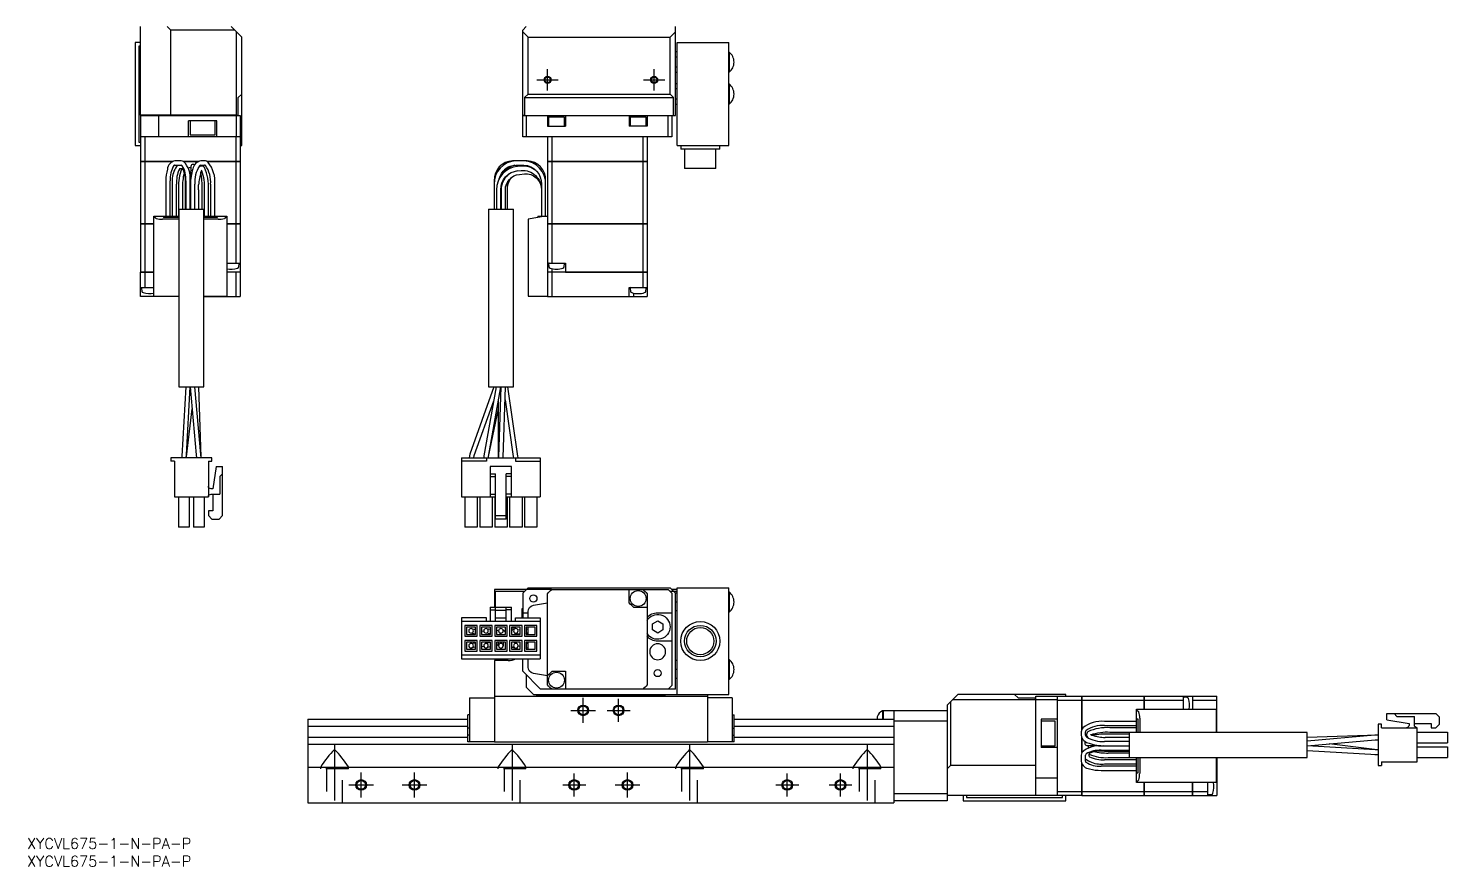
# Model space of a CAD drawing. Extents: x -2 to 818, y -8 to 481.
# Drawn here: x 0.4 to 400.1, y -8 to 228 of the extents above; entities that cross this region are included whole.
import ezdxf

# ---------------------------------------------------------------- set-up
doc = ezdxf.new("R2010")
doc.units = 0
doc.header["$LTSCALE"] = 0.5
doc.linetypes.add('CENTER', pattern=[50.8, 31.75, -6.35, 6.35, -6.35])
doc.linetypes.add('DASHED', pattern=[19.05, 12.7, -6.35])
for name, color, linetype in [('MSM_CENTER', 1, 'CENTER'), ('MSM_CONTINUOUS', 7, 'CONTINUOUS'), ('MSM_DASHED', 4, 'DASHED'), ('MSM_NARROW', 5, 'CONTINUOUS'), ('MSM_PART_NUMBER', 7, 'CONTINUOUS')]:
    doc.layers.add(name, color=color, linetype=linetype)
doc.styles.get("Standard").update_dxf_attribs({"font": 'txt.shx', "height": 3, "bigfont": 'bigfont.shx'})

msp = doc.modelspace()

# ---------------------------------------------------------------- linework, layer by layer
at = {"layer": 'MSM_CENTER'}
for p, q in [((146.63, 210.54), (146.63, 216.54)), ((176.63, 210.54), (176.63, 216.54)), ((143.63, 213.54), (149.63, 213.54)), ((173.63, 213.54), (179.63, 213.54)), ((153.13, 36), (160.13, 36)), ((156.63, 32.5), (156.63, 39.5)), ((163.4, 36), (169.85, 36)), ((166.63, 32.77), (166.63, 39.23)), ((86.63, 26.5), (86.63, 8)), ((136.63, 26.5), (136.63, 8)), ((186.63, 26.5), (186.63, 8)), ((236.63, 26.5), (236.63, 8)), ((94.13, 11.5), (94.13, 18.5)), ((109.13, 11.5), (109.13, 18.5)), ((154.13, 11.77), (154.13, 18.23)), ((169.13, 11.5), (169.13, 18.5)), ((214.13, 11.77), (214.13, 18.23)), ((229.13, 11.77), (229.13, 18.23)), ((90.63, 15), (97.63, 15)), ((105.63, 15), (112.63, 15)), ((150.9, 15), (157.35, 15)), ((165.63, 15), (172.63, 15)), ((210.9, 15), (217.35, 15)), ((225.9, 15), (232.35, 15))]:
    msp.add_line(p, q, dxfattribs=at)
at = {"layer": 'MSM_CONTINUOUS'}
for p, q in [((32, 203.64), (32, 228.54)), ((39.5, 228.54), (40.5, 227.54)), ((57.5, 228.54), (60.5, 225.54)), ((140.63, 228.54), (139.63, 227.54)), ((182.63, 203.54), (182.63, 228.54)), ((32, 224.04), (30.5, 224.04)), ((30.5, 224.04), (30.5, 195.04)), ((40.5, 203.64), (40.5, 227.54)), ((58.5, 227.54), (40.5, 227.54)), ((59, 203.64), (59, 227.04)), ((60.5, 195.04), (60.5, 225.54)), ((139.63, 203.64), (139.63, 227.54)), ((139.63, 227.04), (141.13, 225.54)), ((141.13, 209.54), (141.13, 225.54)), ((141.13, 225.54), (181.13, 225.54)), ((181.13, 225.54), (182.63, 227.04)), ((181.13, 209.54), (181.13, 225.54)), ((183.13, 195.04), (183.13, 224.04)), ((183.13, 224.04), (197.63, 224.04)), ((197.63, 195.04), (197.63, 224.04)), ((31.5, 223.04), (31.5, 196.04)), ((32, 223.04), (31.5, 223.04)), ((183.13, 221.43), (182.63, 221.43)), ((183.13, 219.98), (182.63, 219.98)), ((197.79, 221.39), (197.63, 221.39)), ((197.79, 221.39), (197.79, 215.69)), ((183.13, 217.1), (182.63, 217.1)), ((183.13, 215.65), (182.63, 215.65)), ((183.13, 212.43), (182.63, 212.43)), ((197.63, 215.69), (197.79, 215.69)), ((197.79, 212.39), (197.63, 212.39)), ((197.79, 212.39), (197.79, 206.69)), ((60.5, 209.54), (59.5, 208.54)), ((59.5, 203.54), (59.5, 208.54)), ((141.13, 209.54), (140.13, 208.54)), ((140.13, 208.54), (140.13, 203.63)), ((140.13, 208.54), (182.13, 208.54)), ((141.13, 209.54), (181.13, 209.54)), ((182.13, 208.54), (181.13, 209.54)), ((182.13, 203.54), (182.13, 208.54)), ((183.13, 210.98), (182.63, 210.98)), ((183.13, 208.1), (182.63, 208.1)), ((183.13, 206.65), (182.63, 206.65)), ((197.63, 206.69), (197.79, 206.69)), ((32.01, 203.63), (32, 203.64)), ((32, 203.54), (32, 190.55)), ((32, 203.54), (60, 203.54)), ((40.49, 203.63), (32.01, 203.63)), ((32.1, 203.54), (32.01, 203.63)), ((37, 203.54), (37, 197.54)), ((40.5, 203.64), (40.49, 203.63)), ((40.49, 203.63), (40.53, 203.54)), ((59, 203.64), (40.5, 203.64)), ((53.5, 202.04), (45.5, 202.04)), ((45.5, 197.54), (45.5, 202.04)), ((46, 202.04), (46, 198.04)), ((53, 198.04), (53, 202.04)), ((53.5, 197.54), (53.5, 202.04)), ((59.01, 203.63), (58.97, 203.54)), ((59.01, 203.63), (59, 203.64)), ((59, 197.54), (59, 203.54)), ((59.01, 203.63), (59.5, 203.63)), ((60, 203.54), (60, 190.55)), ((139.64, 203.63), (139.63, 203.64)), ((139.63, 197.54), (139.63, 203.54)), ((139.63, 203.54), (182.63, 203.54)), ((139.64, 203.63), (140.13, 203.63)), ((139.64, 203.63), (139.73, 203.54)), ((140.25, 203.54), (140.13, 203.63)), ((140.63, 203.54), (140.63, 197.54)), ((146.63, 203.54), (146.63, 200.54)), ((146.63, 200.54), (151.63, 200.54)), ((151.38, 203.04), (146.88, 203.04)), ((146.88, 203.04), (146.88, 200.54)), ((151.38, 200.54), (151.38, 203.04)), ((151.63, 203.54), (151.63, 200.54)), ((169.63, 203.54), (169.63, 200.54)), ((174.63, 200.54), (169.63, 200.54)), ((174.38, 203.04), (169.88, 203.04)), ((169.88, 203.04), (169.88, 200.54)), ((174.38, 200.54), (174.38, 203.04)), ((174.63, 203.54), (174.63, 200.54)), ((180.63, 197.54), (180.63, 203.54)), ((181.63, 203.54), (181.63, 197.54)), ((31.5, 196.04), (32, 196.04)), ((60, 197.54), (32, 197.54)), ((33.15, 197.54), (33.15, 190.55)), ((46, 198.04), (53, 198.04)), ((58.85, 197.54), (58.85, 190.55)), ((181.63, 197.54), (139.63, 197.54)), ((146.63, 197.54), (146.63, 190.55)), ((147.78, 197.54), (147.78, 190.55)), ((173.47, 197.54), (173.47, 190.55)), ((174.63, 197.54), (174.63, 190.55)), ((30.5, 195.04), (32, 195.04)), ((60, 195.04), (60.5, 195.04)), ((183.13, 195.04), (197.63, 195.04)), ((184.13, 195.04), (184.13, 194.04)), ((195.13, 194.04), (184.13, 194.04)), ((185.2, 194.04), (185.2, 188.54)), ((194.05, 188.54), (194.05, 194.04)), ((195.13, 194.04), (195.13, 195.04)), ((32, 190.55), (41.05, 190.55)), ((32, 190.54), (32, 173.05)), ((41.03, 190.54), (32, 190.54)), ((33.15, 190.54), (33.15, 173.05)), ((43.4, 190.74), (41.65, 190.74)), ((41.65, 189.54), (43.4, 189.54)), ((43.06, 188.54), (43.79, 188.54)), ((44.1, 190.55), (48.35, 190.55)), ((48.32, 190.54), (44.12, 190.54)), ((45.64, 188.74), (45.41, 188.69)), ((45.67, 188.74), (45.64, 188.74)), ((46.08, 188.74), (45.67, 188.74)), ((46.13, 188.74), (46.08, 188.74)), ((46.99, 189.7), (46.79, 189.74)), ((47.17, 189.58), (46.99, 189.7)), ((48.92, 189.21), (48.72, 189.13)), ((48.96, 189.22), (48.92, 189.21)), ((48.98, 189.54), (49.95, 189.54)), ((49.95, 190.74), (49, 190.74)), ((49.17, 188.02), (49.33, 188.08)), ((50.71, 190.55), (60, 190.55)), ((60, 190.54), (50.73, 190.54)), ((58.85, 190.54), (58.85, 173.05)), ((60, 190.54), (60, 173.05)), ((140.87, 190.74), (136.78, 190.74)), ((137.7, 189.54), (139.95, 189.54)), ((139.11, 189.24), (138.19, 189.17)), ((138.28, 187.97), (139.21, 188.04)), ((146.63, 190.55), (174.63, 190.55)), ((174.63, 190.54), (146.63, 190.54)), ((146.63, 190.54), (146.63, 152.54)), ((147.78, 190.54), (147.78, 173.05)), ((173.47, 190.54), (173.47, 173.05)), ((174.63, 190.54), (174.63, 173.05)), ((194.05, 188.54), (185.2, 188.54)), ((39.1, 185.14), (39.1, 175.14)), ((40.3, 175.14), (40.3, 185.14)), ((40.9, 184.14), (40.9, 175.14)), ((42.1, 175.14), (42.1, 184.14)), ((44.57, 186.2), (44.5, 184.14)), ((44.5, 184.14), (44.5, 177.14)), ((44.75, 185.14), (44.75, 177.14)), ((45.95, 177.14), (45.95, 185.14)), ((46.05, 184.14), (46.05, 177.14)), ((47.25, 177.14), (47.25, 184.14)), ((51.7, 184.14), (51.7, 175.14)), ((52.9, 175.14), (52.9, 184.14)), ((131.58, 185.14), (131.58, 177.14)), ((135.38, 184.14), (135.5, 185.06)), ((135.38, 177.14), (135.38, 184.14)), ((138.72, 186.94), (140.11, 187.07)), ((144.88, 184.14), (144.88, 175.14)), ((146.08, 175.14), (146.08, 185.14)), ((42.7, 183.14), (42.7, 175.14)), ((43.9, 177.14), (43.9, 183.14)), ((48.35, 182.56), (48.35, 182.6)), ((48.35, 177.14), (48.35, 182.59)), ((49.3, 177.14), (49.3, 182.68)), ((49.9, 182.66), (49.9, 175.14)), ((51.1, 175.14), (51.1, 182.66)), ((132.23, 182.59), (132.23, 177.14)), ((133.43, 177.14), (133.43, 182.59)), ((133.53, 182.56), (133.53, 177.14)), ((134.73, 177.14), (134.73, 182.56)), ((42.77, 177.14), (49.77, 177.14)), ((42.77, 177.14), (42.77, 127.14)), ((49.77, 127.14), (49.77, 177.14)), ((129.98, 177.14), (136.98, 177.14)), ((129.98, 177.14), (129.98, 127.14)), ((136.98, 127.14), (136.98, 177.14)), ((32, 173.05), (35.7, 173.05)), ((32, 173.04), (32, 159.44)), ((35.7, 173.04), (32, 173.04)), ((32.01, 173.04), (32.01, 173.05)), ((33.15, 173.04), (33.15, 159.44)), ((33.16, 173.04), (33.16, 173.05)), ((35.7, 152.64), (35.7, 175.14)), ((35.7, 175.14), (42.77, 175.14)), ((36.41, 174.54), (35.81, 175.14)), ((42.77, 174.28), (38.18, 174.28)), ((38.4, 175.14), (38.4, 174.75)), ((42.77, 174.75), (38.4, 174.75)), ((49.77, 175.14), (56.3, 175.14)), ((53.6, 174.75), (49.77, 174.75)), ((53.82, 174.28), (49.77, 174.28)), ((53.6, 175.14), (53.6, 174.75)), ((56.19, 175.14), (55.59, 174.54)), ((56.3, 175.14), (56.3, 152.64)), ((56.3, 173.05), (60, 173.05)), ((60, 173.04), (56.3, 173.04)), ((58.85, 173.04), (58.85, 173.05)), ((58.85, 173.04), (58.85, 161.94)), ((59.99, 173.04), (59.99, 173.05)), ((60, 173.04), (60, 159.44)), ((146.03, 175.14), (141.13, 174.28)), ((141.13, 174.28), (141.13, 152.64)), ((143.83, 175.14), (143.83, 174.75)), ((143.83, 175.14), (146.63, 175.14)), ((146.63, 173.05), (174.63, 173.05)), ((174.63, 173.04), (146.63, 173.04)), ((146.64, 173.04), (146.64, 173.05)), ((147.78, 173.04), (147.78, 173.05)), ((147.78, 173.04), (147.78, 161.94)), ((173.47, 173.04), (173.47, 173.05)), ((173.47, 173.04), (173.47, 159.44)), ((174.62, 173.04), (174.62, 173.05)), ((174.63, 173.04), (174.63, 159.44)), ((56.3, 161.94), (60, 161.94)), ((59.66, 160.96), (59.73, 161.72)), ((146.63, 161.94), (151.63, 161.94)), ((146.89, 161.72), (146.96, 160.96)), ((147.88, 159.44), (147.88, 160.37)), ((151.29, 160.96), (151.36, 161.72)), ((151.63, 161.94), (151.63, 159.44)), ((32, 159.44), (35.7, 159.44)), ((35.7, 159.43), (32, 159.43)), ((32, 152.54), (32, 159.43)), ((33.15, 159.43), (33.15, 155.04)), ((59.99, 159.44), (56.3, 159.44)), ((60, 159.43), (56.3, 159.43)), ((58.85, 159.43), (58.85, 152.54)), ((60, 159.43), (60, 152.54)), ((146.63, 159.44), (146.64, 159.44)), ((174.63, 159.43), (146.63, 159.43)), ((147.78, 159.43), (147.78, 152.54)), ((151.63, 159.44), (174.63, 159.44)), ((173.47, 159.43), (173.47, 155.04)), ((174.63, 159.43), (174.63, 152.54)), ((32, 155.04), (35.7, 155.04)), ((42.77, 152.54), (32, 152.54)), ((32.27, 154.83), (32.34, 154.07)), ((35.7, 152.64), (42.77, 152.64)), ((35.75, 152.64), (35.75, 152.54)), ((49.77, 152.64), (56.3, 152.64)), ((49.77, 152.54), (60, 152.54)), ((141.13, 152.64), (146.63, 152.64)), ((146.63, 152.54), (174.63, 152.54)), ((169.63, 152.54), (169.63, 155.04)), ((169.63, 155.04), (174.63, 155.04)), ((169.89, 154.83), (169.96, 154.07)), ((170.88, 152.54), (170.88, 153.48)), ((174.29, 154.07), (174.36, 154.83)), ((42.77, 127.14), (49.77, 127.14)), ((44.7, 127.14), (43.57, 107.56)), ((44.9, 107.92), (46, 127.14)), ((46, 127.12), (47.68, 107.92)), ((48.98, 108.03), (47.3, 127.14)), ((49.05, 107.28), (48.4, 127.14)), ((131.49, 127.14), (124.75, 108.18)), ((132.17, 127.14), (128.71, 107.69)), ((129.98, 127.14), (136.98, 127.14)), ((129.99, 107.47), (133.47, 127.07)), ((133.48, 127.14), (132.83, 107.28)), ((134.13, 107.23), (134.78, 127.14)), ((138.26, 107.62), (135.43, 127.14)), ((44.88, 107.36), (46.54, 120.92)), ((125.98, 107.74), (131.47, 123.2)), ((130.02, 107.53), (132.83, 120.88)), ((132.83, 107.14), (132.83, 123.42)), ((134.66, 123.44), (136.97, 107.46)), ((43.6, 108), (43.56, 107.14)), ((49.03, 107.14), (48.98, 108.03)), ((124.76, 108.19), (124.49, 107.14)), ((124.75, 108.18), (124.49, 107.14)), ((40.5, 107.14), (40.5, 106.14)), ((52.1, 107.14), (40.5, 107.14)), ((41.5, 106.14), (40.5, 106.14)), ((41.5, 106.14), (41.5, 96.14)), ((43.58, 107.7), (43.56, 107.14)), ((43.57, 107.56), (43.56, 107.14)), ((44.86, 107.14), (44.9, 107.92)), ((47.68, 107.92), (47.73, 107.14)), ((49.05, 107.14), (49.04, 107.6)), ((49.05, 107.14), (49.05, 107.28)), ((51.1, 106.14), (51.1, 96.14)), ((51.1, 106.14), (52.1, 106.14)), ((52.1, 106.14), (52.1, 107.14)), ((53.3, 104.64), (52.3, 98.39)), ((53.3, 104.64), (55.1, 104.64)), ((55.1, 90.84), (55.1, 104.64)), ((122.38, 107.14), (144.58, 107.14)), ((122.38, 107.14), (122.38, 96.14)), ((129.38, 106.14), (122.38, 106.14)), ((125.81, 107.14), (125.98, 107.75)), ((128.71, 107.69), (128.64, 107.14)), ((129.38, 107.14), (129.38, 106.14)), ((129.95, 107.14), (129.99, 107.47)), ((129.96, 107.14), (130.02, 107.53)), ((136.48, 104.64), (130.48, 104.64)), ((130.48, 104.64), (130.48, 96.14)), ((132.83, 107.28), (132.83, 107.14)), ((134.13, 107.14), (134.13, 107.23)), ((136.48, 96.14), (136.48, 104.64)), ((136.97, 107.46), (137.01, 107.14)), ((137.58, 107.14), (137.58, 106.14)), ((137.58, 106.14), (144.58, 106.14)), ((138.31, 107.14), (138.26, 107.65)), ((144.58, 107.14), (144.58, 96.14)), ((55.1, 102.64), (54.3, 101.84)), ((54.3, 101.84), (54.3, 96.89)), ((130.48, 102.64), (131.98, 102.64)), ((130.48, 101.84), (131.98, 101.84)), ((131.98, 89.84), (131.98, 102.64)), ((134.98, 89.84), (134.98, 102.64)), ((136.48, 102.64), (134.98, 102.64)), ((136.48, 101.84), (134.98, 101.84)), ((41.5, 96.14), (51.1, 96.14)), ((42.7, 96.14), (42.7, 87.54)), ((45.7, 96.14), (45.7, 87.54)), ((46.9, 96.14), (46.9, 87.54)), ((49.9, 96.14), (49.9, 87.54)), ((52.3, 98.39), (51.85, 98.39)), ((51.85, 96.89), (54.3, 96.89)), ((52.3, 96.89), (52.3, 92.14)), ((122.38, 96.14), (131.98, 96.14)), ((123.33, 96.14), (123.33, 87.54)), ((126.83, 96.14), (126.83, 87.54)), ((127.53, 96.14), (127.53, 87.54)), ((130.48, 96.89), (131.98, 96.89)), ((131.03, 96.14), (131.03, 87.54)), ((131.73, 96.14), (131.73, 87.54)), ((136.48, 96.89), (134.98, 96.89)), ((134.98, 96.14), (144.58, 96.14)), ((135.23, 96.14), (135.23, 87.54)), ((135.93, 96.14), (135.93, 87.54)), ((139.43, 96.14), (139.43, 87.54)), ((140.13, 96.14), (140.13, 87.54)), ((143.63, 96.14), (143.63, 87.54)), ((51.1, 92.14), (51.1, 90.84)), ((52.3, 92.14), (51.1, 92.14)), ((51.1, 90.84), (52.1, 89.84)), ((52.1, 89.84), (54.1, 89.84)), ((54.1, 89.84), (55.1, 90.84)), ((131.98, 90.84), (134.98, 90.84)), ((134.98, 89.84), (131.98, 89.84)), ((45.7, 87.54), (42.7, 87.54)), ((49.9, 87.54), (46.9, 87.54)), ((126.83, 87.54), (123.33, 87.54)), ((131.03, 87.54), (127.53, 87.54)), ((135.23, 87.54), (131.73, 87.54)), ((139.43, 87.54), (135.93, 87.54)), ((143.63, 87.54), (140.13, 87.54)), ((147.73, 70), (131.63, 70)), ((131.63, 70), (131.63, 65.1)), ((140.13, 69.5), (131.83, 69.5)), ((131.83, 69.5), (131.83, 65.1)), ((141.13, 70.5), (139.63, 69)), ((139.63, 69), (139.63, 62.1)), ((141.13, 70.5), (181.13, 70.5)), ((146.63, 43.15), (146.63, 68.85)), ((147.78, 70), (173.47, 70)), ((169.63, 66.25), (169.63, 70)), ((173.52, 70), (180.63, 70)), ((174.63, 68.85), (174.63, 43.15)), ((181.63, 69), (180.63, 70)), ((182.63, 69), (181.13, 70.5)), ((183.13, 69.5), (181.13, 69.5)), ((183.13, 70), (181.63, 70)), ((181.63, 69), (181.63, 43)), ((182.63, 42), (182.63, 69)), ((183.13, 69), (182.63, 69)), ((183.13, 70.5), (197.63, 70.5)), ((183.13, 40.5), (183.13, 70.5)), ((197.63, 40.5), (197.63, 70.5)), ((197.79, 69.35), (197.63, 69.35)), ((197.79, 69.35), (197.79, 63.65)), ((130.48, 65.1), (130.48, 61.1)), ((130.48, 65.1), (136.48, 65.1)), ((130.48, 64.3), (131.98, 64.3)), ((131.98, 61.1), (131.98, 65.1)), ((134.98, 64.1), (131.98, 64.1)), ((134.98, 61.1), (134.98, 65.1)), ((136.48, 64.3), (134.98, 64.3)), ((136.48, 61.1), (136.48, 65.1)), ((139.43, 62.1), (139.43, 64.7)), ((139.43, 64.7), (139.63, 64.7)), ((142.61, 65.59), (146.63, 66.3)), ((174.63, 65), (170.88, 65)), ((183.13, 66.5), (182.63, 66.5)), ((183.13, 64), (182.63, 64)), ((122.38, 62.1), (122.38, 50.5)), ((129.38, 62.1), (122.38, 62.1)), ((122.38, 61.1), (144.58, 61.1)), ((129.38, 61.1), (129.38, 62.1)), ((131.98, 62.1), (134.98, 62.1)), ((137.58, 62.1), (144.58, 62.1)), ((137.58, 61.1), (137.58, 62.1)), ((139.63, 63.5), (141.13, 63.5)), ((141.13, 62.1), (141.13, 63.82)), ((144.58, 62.1), (144.58, 50.5)), ((176.13, 60.37), (177.63, 61.23)), ((176.13, 58.63), (176.13, 60.37)), ((177.63, 63.5), (181.63, 63.5)), ((177.63, 61.23), (179.13, 60.37)), ((179.13, 60.37), (179.13, 58.63)), ((197.63, 63.65), (197.79, 63.65)), ((126.83, 59.9), (123.33, 59.9)), ((123.33, 59.9), (123.33, 56.9)), ((123.33, 56.9), (126.83, 56.9)), ((126.33, 59.4), (123.83, 59.4)), ((123.83, 59.4), (123.83, 57.4)), ((123.83, 57.4), (126.33, 57.4)), ((126.33, 57.42), (124.92, 57.77)), ((125.23, 59.03), (126.33, 58.76)), ((126.33, 57.4), (126.33, 59.4)), ((126.83, 56.9), (126.83, 59.9)), ((131.03, 59.9), (127.53, 59.9)), ((127.53, 59.9), (127.53, 56.9)), ((127.53, 56.9), (131.03, 56.9)), ((130.53, 59.4), (128.03, 59.4)), ((128.03, 59.4), (128.03, 57.4)), ((128.66, 58.19), (128.03, 58.34)), ((128.03, 57.4), (130.53, 57.4)), ((130.53, 57.51), (129.16, 57.76)), ((129.39, 59.04), (130.53, 58.83)), ((130.53, 57.4), (130.53, 59.4)), ((131.03, 56.9), (131.03, 59.9)), ((135.23, 59.9), (131.73, 59.9)), ((131.73, 59.9), (131.73, 56.9)), ((131.73, 56.9), (135.23, 56.9)), ((132.23, 59.4), (132.23, 57.4)), ((134.73, 59.4), (132.23, 59.4)), ((132.83, 58.41), (132.23, 58.52)), ((132.23, 57.4), (134.73, 57.4)), ((133.02, 57.94), (133.55, 57.4)), ((134.65, 58.14), (133.94, 58.86)), ((134.73, 57.4), (134.73, 59.4)), ((135.23, 56.9), (135.23, 59.9)), ((139.43, 59.9), (135.93, 59.9)), ((135.93, 59.9), (135.93, 56.9)), ((135.93, 56.9), (139.43, 56.9)), ((138.93, 59.4), (136.43, 59.4)), ((136.43, 59.4), (136.43, 57.4)), ((136.43, 59.14), (137.61, 59.4)), ((137.34, 58.96), (136.43, 58.41)), ((136.43, 58.54), (136.69, 58.56)), ((136.43, 57.4), (138.93, 57.4)), ((136.6, 59.18), (137.12, 59.4)), ((137.28, 57.4), (138.01, 57.85)), ((138.93, 57.55), (137.29, 57.41)), ((138.26, 58.7), (138.93, 58.75)), ((138.93, 57.4), (138.93, 59.4)), ((139.43, 56.9), (139.43, 59.9)), ((140.13, 59.9), (140.13, 56.9)), ((143.63, 59.9), (140.13, 59.9)), ((140.13, 56.9), (143.63, 56.9)), ((140.63, 59.4), (140.63, 57.4)), ((143.13, 59.4), (140.63, 59.4)), ((140.63, 58.89), (141.13, 58.94)), ((141.13, 57.73), (140.63, 57.69)), ((140.63, 57.4), (143.13, 57.4)), ((140.75, 57.4), (141.13, 57.41)), ((141.13, 57.4), (141.13, 59.4)), ((143.13, 57.4), (143.13, 59.4)), ((143.63, 56.9), (143.63, 59.9)), ((177.63, 57.77), (176.13, 58.63)), ((179.13, 58.63), (177.63, 57.77)), ((126.83, 55.7), (123.33, 55.7)), ((123.33, 55.7), (123.33, 52.7)), ((123.33, 52.7), (126.83, 52.7)), ((126.33, 55.2), (123.83, 55.2)), ((123.83, 55.2), (123.83, 53.2)), ((123.83, 53.2), (126.33, 53.2)), ((124.97, 54.84), (126.33, 55.06)), ((126.33, 53.75), (125.18, 53.56)), ((126.33, 53.2), (126.33, 55.2)), ((126.83, 52.7), (126.83, 55.7)), ((131.03, 55.7), (127.53, 55.7)), ((127.53, 55.7), (127.53, 52.7)), ((127.53, 52.7), (131.03, 52.7)), ((130.53, 55.2), (128.03, 55.2)), ((128.03, 55.2), (128.03, 53.2)), ((128.03, 54.02), (128.63, 54.12)), ((128.03, 53.2), (130.53, 53.2)), ((129.1, 54.83), (130.47, 55.2)), ((130.53, 53.87), (129.45, 53.57)), ((130.53, 53.2), (130.53, 55.2)), ((131.03, 52.7), (131.03, 55.7)), ((131.73, 55.7), (131.73, 52.7)), ((135.23, 55.7), (131.73, 55.7)), ((131.73, 52.7), (135.23, 52.7)), ((134.73, 55.2), (132.23, 55.2)), ((132.23, 55.2), (132.23, 53.2)), ((132.23, 54.33), (132.83, 54.5)), ((132.23, 53.2), (134.73, 53.2)), ((132.83, 54.2), (132.83, 55.2)), ((134.13, 55.2), (134.13, 54.2)), ((134.73, 53.2), (134.73, 55.2)), ((135.23, 52.7), (135.23, 55.7)), ((139.43, 55.7), (135.93, 55.7)), ((135.93, 55.7), (135.93, 52.7)), ((135.93, 52.7), (139.43, 52.7)), ((138.93, 55.2), (136.43, 55.2)), ((136.43, 55.2), (136.43, 53.2)), ((136.43, 54), (137.44, 53.6)), ((138.21, 53.2), (136.43, 53.77)), ((136.43, 53.2), (138.93, 53.2)), ((137.91, 54.81), (136.92, 55.2)), ((138.93, 53.94), (138.31, 54.06)), ((138.74, 55.2), (138.93, 55.17)), ((138.93, 53.2), (138.93, 55.2)), ((139.43, 52.7), (139.43, 55.7)), ((143.63, 55.7), (140.13, 55.7)), ((140.13, 55.7), (140.13, 52.7)), ((140.13, 52.7), (143.63, 52.7)), ((140.63, 55.2), (140.63, 53.2)), ((143.13, 55.2), (140.63, 55.2)), ((140.63, 55.2), (141.13, 55.12)), ((141.13, 54.74), (140.63, 54.84)), ((141.13, 53.52), (140.63, 53.62)), ((140.63, 53.2), (143.13, 53.2)), ((141.13, 53.2), (141.13, 55.2)), ((143.13, 53.2), (143.13, 55.2)), ((143.63, 52.7), (143.63, 55.7)), ((181.63, 55.5), (177.63, 55.5)), ((144.58, 51.5), (122.38, 51.5)), ((122.38, 50.5), (144.58, 50.5)), ((131.63, 50), (131.63, 27)), ((135.53, 50), (131.63, 50)), ((139.63, 47), (139.63, 50.5)), ((141.13, 48.18), (141.13, 50.5)), ((183.13, 50), (182.63, 50)), ((197.79, 50.35), (197.63, 50.35)), ((197.79, 50.35), (197.79, 44.65)), ((139.63, 47), (144.63, 42)), ((140.63, 46), (140.63, 42.5)), ((146.63, 45.7), (142.61, 46.41)), ((147.88, 47), (151.63, 47)), ((151.63, 47), (151.63, 42)), ((183.13, 47.5), (182.63, 47.5)), ((183.13, 45), (182.63, 45)), ((197.63, 44.65), (197.79, 44.65)), ((131.63, 40), (191.63, 40)), ((140.63, 42.5), (142.63, 40.5)), ((142.63, 40.5), (197.63, 40.5)), ((143.63, 40.3), (179.63, 40.3)), ((143.63, 40), (143.63, 40.3)), ((147.74, 42), (144.63, 42)), ((173.47, 42), (147.78, 42)), ((182.63, 42), (173.51, 42)), ((179.63, 40.3), (179.63, 40)), ((180.63, 42), (181.63, 43)), ((180.73, 42.1), (182.63, 42.1)), ((191.63, 40.5), (191.63, 27)), ((259.13, 37.5), (262.13, 40.5)), ((292.63, 40.5), (262.13, 40.5)), ((278.13, 40.5), (279.13, 39.5)), ((284.13, 40), (297.12, 40)), ((284.13, 12), (284.13, 40)), ((290.13, 40), (290.13, 12)), ((292.63, 40), (292.63, 40.5)), ((297.12, 30.71), (297.12, 40)), ((297.13, 40), (314.62, 40)), ((297.13, 40), (297.13, 30.73)), ((314.62, 36.3), (314.62, 40)), ((314.63, 39.99), (314.62, 39.99)), ((314.63, 40), (314.63, 36.3)), ((314.63, 40), (328.23, 40)), ((325.73, 36.3), (325.73, 40)), ((328.24, 40), (328.24, 36.3)), ((328.24, 40), (335.13, 40)), ((335.13, 29.77), (335.13, 40)), ((124.63, 39.5), (124.63, 27.1)), ((124.63, 39.5), (131.63, 39.5)), ((198.63, 39.5), (191.63, 39.5)), ((198.63, 39.5), (198.63, 27.1)), ((241.13, 36), (259.13, 36)), ((241.13, 36), (241.13, 33.5)), ((244.13, 36), (244.13, 10)), ((259.13, 37.5), (259.13, 10.5)), ((260.13, 38.5), (260.13, 20.5)), ((284.03, 39), (260.63, 39)), ((279.13, 39.5), (284.13, 39.5)), ((284.04, 39.01), (284.03, 39)), ((284.03, 39), (284.03, 20.5)), ((284.04, 39.01), (284.04, 39.5)), ((284.04, 39.01), (284.13, 38.97)), ((290.13, 39), (284.13, 39)), ((290.13, 38.85), (297.12, 38.85)), ((297.13, 38.85), (314.62, 38.85)), ((312.53, 36.3), (335.03, 36.3)), ((312.53, 29.77), (312.53, 36.3)), ((312.53, 36.19), (313.13, 35.59)), ((314.63, 38.85), (314.62, 38.85)), ((314.63, 38.85), (325.73, 38.85)), ((326.71, 39.66), (325.94, 39.73)), ((328.24, 38.85), (335.13, 38.85)), ((335.03, 29.77), (335.03, 36.3)), ((79.13, 33.5), (79.13, 10)), ((79.13, 33.5), (124.13, 33.5)), ((124.63, 34.7), (124.13, 34.7)), ((124.13, 27.1), (124.13, 34.7)), ((198.63, 34.7), (199.13, 34.7)), ((199.13, 27.1), (199.13, 34.7)), ((199.13, 33.5), (244.13, 33.5)), ((239.48, 34.21), (239.48, 33.5)), ((240.93, 35.86), (240.93, 33.5)), ((241.13, 35.86), (240.93, 35.86)), ((259.13, 33), (244.13, 33)), ((285.63, 33.5), (285.63, 25.5)), ((290.13, 33.5), (285.63, 33.5)), ((289.63, 33), (285.63, 33)), ((289.63, 26), (289.63, 33)), ((312.53, 32.9), (303.53, 32.9)), ((312.53, 33.6), (312.91, 33.6)), ((312.91, 33.6), (312.91, 29.77)), ((313.39, 33.82), (313.39, 29.77)), ((381.53, 32.1), (380.53, 32.1)), ((380.53, 32.1), (380.53, 20.5)), ((381.53, 31.1), (381.53, 32.1)), ((383.03, 33.3), (383.03, 35.1)), ((383.03, 35.1), (396.83, 35.1)), ((383.03, 33.3), (389.28, 32.3)), ((385.03, 35.1), (385.83, 34.3)), ((385.83, 34.3), (390.78, 34.3)), ((389.28, 32.3), (389.28, 31.85)), ((390.78, 31.85), (390.78, 34.3)), ((390.78, 32.3), (395.53, 32.3)), ((395.53, 32.3), (395.53, 31.1)), ((397.83, 34.1), (396.83, 35.1)), ((396.83, 31.1), (397.83, 32.1)), ((397.83, 32.1), (397.83, 34.1)), ((79.13, 31.54), (124.13, 31.54)), ((79.13, 28.46), (124.13, 28.46)), ((124.63, 31.03), (124.13, 31.03)), ((124.63, 28.97), (124.13, 28.97)), ((198.63, 31.03), (199.13, 31.03)), ((198.63, 28.97), (199.13, 28.97)), ((199.13, 31.54), (244.13, 31.54)), ((199.13, 28.46), (244.13, 28.46)), ((296.93, 29.95), (296.93, 29)), ((297.12, 24.1), (297.12, 28.35)), ((297.13, 28.32), (297.13, 24.12)), ((298.13, 28.98), (298.13, 29.95)), ((298.45, 28.96), (298.46, 28.92)), ((298.46, 28.92), (298.53, 28.72)), ((299.65, 29.17), (299.59, 29.33)), ((303.53, 31.7), (312.53, 31.7)), ((310.53, 29.3), (304.98, 29.3)), ((312.53, 31.1), (305.01, 31.1)), ((305.01, 29.9), (312.53, 29.9)), ((310.53, 28.35), (305.08, 28.35)), ((310.53, 22.77), (310.53, 29.77)), ((360.53, 29.77), (310.53, 29.77)), ((360.53, 22.77), (360.53, 29.77)), ((380.39, 29.05), (360.53, 28.4)), ((379.64, 28.98), (360.53, 27.3)), ((380.53, 29.03), (379.64, 28.98)), ((380.53, 29.05), (380.06, 29.04)), ((380.53, 29.05), (380.39, 29.05)), ((381.53, 31.1), (391.53, 31.1)), ((391.53, 21.5), (391.53, 31.1)), ((391.53, 29.9), (400.13, 29.9)), ((395.53, 31.1), (396.83, 31.1)), ((400.13, 29.9), (400.13, 26.9)), ((79.13, 26.5), (244.13, 26.5)), ((131.63, 27.1), (124.13, 27.1)), ((191.63, 27), (131.63, 27)), ((199.13, 27.1), (191.63, 27.1)), ((285.63, 26), (289.63, 26)), ((290.13, 25.5), (285.63, 25.5)), ((297.96, 26.99), (297.93, 26.79)), ((298.08, 27.17), (297.96, 26.99)), ((298.93, 26.13), (298.93, 26.08)), ((298.93, 26.08), (298.93, 25.67)), ((298.93, 25.67), (298.93, 25.64)), ((298.93, 25.64), (298.98, 25.41)), ((301.47, 24.57), (303.53, 24.5)), ((310.53, 25.95), (302.53, 25.95)), ((302.53, 24.75), (310.53, 24.75)), ((310.53, 27.25), (303.53, 27.25)), ((303.53, 26.05), (310.53, 26.05)), ((303.53, 24.5), (310.53, 24.5)), ((379.74, 24.9), (360.53, 26)), ((360.53, 24.7), (380.11, 23.57)), ((360.55, 26), (379.75, 27.68)), ((380.3, 24.88), (366.75, 26.54)), ((380.53, 24.86), (379.74, 24.9)), ((379.75, 27.68), (380.53, 27.73)), ((391.53, 26.9), (400.13, 26.9)), ((391.53, 25.7), (400.13, 25.7)), ((400.13, 25.7), (400.13, 22.7)), ((79.13, 20), (244.13, 20)), ((82.88, 20), (82.73, 20.13)), ((90.37, 20), (90.53, 20.13)), ((132.88, 20), (132.73, 20.13)), ((140.37, 20), (140.53, 20.13)), ((182.88, 20), (182.73, 20.13)), ((190.37, 20), (190.53, 20.13)), ((232.88, 20), (232.73, 20.13)), ((240.37, 20), (240.53, 20.13)), ((259.13, 19.5), (260.13, 20.5)), ((284.03, 20.5), (260.13, 20.5)), ((284.03, 20.5), (284.04, 20.49)), ((284.04, 20.49), (284.13, 20.53)), ((284.04, 20.49), (284.04, 12.01)), ((296.93, 23.4), (296.93, 21.65)), ((297.12, 12), (297.12, 21.05)), ((297.13, 21.03), (297.13, 12)), ((298.13, 21.65), (298.13, 23.4)), ((299.13, 23.06), (299.13, 23.79)), ((312.53, 20.3), (302.53, 20.3)), ((312.53, 22.1), (303.53, 22.1)), ((303.53, 20.9), (312.53, 20.9)), ((310.53, 23.9), (304.53, 23.9)), ((304.53, 22.7), (312.53, 22.7)), ((310.53, 22.77), (360.53, 22.77)), ((312.53, 15.7), (312.53, 22.77)), ((312.91, 22.77), (312.91, 18.4)), ((313.39, 22.77), (313.39, 18.18)), ((335.03, 15.7), (335.03, 22.77)), ((335.13, 22.77), (335.13, 12)), ((379.67, 23.6), (380.53, 23.56)), ((379.96, 23.58), (380.53, 23.56)), ((380.11, 23.57), (380.53, 23.56)), ((380.53, 20.5), (381.53, 20.5)), ((381.53, 21.5), (391.53, 21.5)), ((381.53, 21.5), (381.53, 20.5)), ((391.53, 22.7), (400.13, 22.7)), ((284.13, 17), (290.13, 17)), ((302.53, 19.1), (312.53, 19.1)), ((312.53, 18.4), (312.91, 18.4)), ((313.13, 16.41), (312.53, 15.81)), ((259.13, 12.5), (244.13, 12.5)), ((284.03, 12), (259.13, 12)), ((263.63, 12), (263.63, 10.5)), ((264.63, 12), (264.63, 11.5)), ((284.04, 12.01), (284.03, 12)), ((284.13, 12.1), (284.04, 12.01)), ((297.12, 12), (284.13, 12)), ((290.13, 13.15), (297.12, 13.15)), ((291.63, 11.5), (291.63, 12)), ((292.63, 10.5), (292.63, 12)), ((297.13, 13.15), (314.62, 13.15)), ((297.13, 12), (314.62, 12)), ((335.03, 15.7), (312.53, 15.7)), ((314.62, 12), (314.62, 15.7)), ((314.63, 13.16), (314.62, 13.16)), ((314.63, 12.01), (314.62, 12.01)), ((314.63, 15.7), (314.63, 12)), ((314.63, 13.15), (328.23, 13.15)), ((314.63, 12), (328.23, 12)), ((328.23, 12), (328.23, 15.7)), ((328.24, 15.7), (328.24, 12)), ((328.24, 13.15), (332.63, 13.15)), ((328.24, 12), (335.13, 12)), ((332.63, 12), (332.63, 15.7)), ((332.83, 12.27), (333.6, 12.34)), ((335.03, 15.75), (335.13, 15.75)), ((79.13, 10), (244.13, 10)), ((259.13, 10.5), (244.13, 10.5)), ((263.63, 10.5), (292.63, 10.5)), ((264.63, 11.5), (291.63, 11.5))]:
    msp.add_line(p, q, dxfattribs=at)
for centre, radius in [((146.63, 213.54), 0.783), ((176.63, 213.54), 0.783), ((142.63, 67.5), 1.01), ((172.13, 67.5), 2.23), ((189.63, 55.5), 5.5), ((189.63, 55.5), 4.43), ((189.63, 55.5), 3.82), ((149.13, 44.5), 2.23), ((177.63, 46.5), 1.01), ((156.63, 36), 1.23), ((166.63, 36), 1.23), ((94.13, 15), 1.23), ((109.13, 15), 1.23), ((154.13, 15), 1.23), ((169.13, 15), 1.23), ((214.13, 15), 1.23), ((229.13, 15), 1.23)]:
    msp.add_circle(centre, radius, dxfattribs=at)
at = {"layer": 'MSM_CONTINUOUS', "extrusion": (0, 0, -1)}
for centre, radius in [((-125.08, 58.4), 0.65), ((-129.28, 58.4), 0.65), ((-133.48, 58.4), 0.65), ((-137.68, 58.4), 0.65), ((-125.08, 54.2), 0.65), ((-129.28, 54.2), 0.65), ((-133.48, 54.2), 0.65), ((-137.68, 54.2), 0.65), ((-177.63, 52.5), 2.25)]:
    msp.add_circle(centre, radius, dxfattribs=at)
at = {"layer": 'MSM_CONTINUOUS'}
for centre, radius, start, end in [((195.43, 218.54), 3.7, 359.9943, 50.3692), ((195.43, 218.54), 3.7, 309.6308, 0), ((195.43, 209.54), 3.7, 359.9943, 50.3692), ((195.43, 209.54), 3.7, 309.6308, 0), ((50.49, 185.25), 11.39, 164.0263, 180.5737), ((42.13, 188.18), 2.6, 100.5511, 175.471), ((47.14, 185.65), 6.86, 146.8577, 184.2662), ((48.1, 185.08), 7.25, 141.9863, 173.6299), ((41.76, 189.03), 0.517, 101.8582, 134.7596), ((50.8, 184.67), 8.72, 154.6207, 183.4586), ((53.63, 183.98), 10.96, 155.8666, 184.385), ((43.89, 187.62), 1.25, 132.2163, 140.9064), ((43.38, 189.29), 1.45, 59.5973, 89.5942), ((43.32, 189.07), 0.476, 33.7324, 81.3862), ((43.85, 188.31), 0.266, 120.6087, 145.589), ((37.64, 185.62), 7.13, 356.1621, 31.44), ((43.38, 188), 0.679, 30.1743, 52.5013), ((30.7, 183.43), 14.15, 6.6571, 20.3054), ((39.57, 185.99), 6.43, 352.4193, 45.037), ((116.03, 185.42), 69.98, 176.9256, 180.5083), ((58.98, 184.33), 12.93, 161.4264, 180.8555), ((46.77, 189.12), 0.622, 88.1145, 174.9417), ((49.44, 188.03), 2.75, 99.2724, 171.0568), ((55.88, 184.72), 8.65, 148.5524, 183.8561), ((49.17, 188.01), 1.21, 111.8456, 139.7784), ((49.19, 188.68), 0.889, 103.8661, 141.118), ((49.21, 188.27), 0.978, 38.7039, 104.8652), ((49.83, 187.49), 0.846, 141.4689, 176.9127), ((49.92, 189.02), 1.72, 49.0024, 88.8954), ((49.88, 188.92), 0.622, 48.9031, 83.0608), ((38.4, 183.58), 12.73, 355.8454, 24.6186), ((44.01, 184.89), 7.72, 354.4381, 35.6687), ((44.19, 184.9), 8.74, 355.0197, 38.3235), ((136.98, 185.33), 5.41, 92.1863, 182.0343), ((137.95, 184.37), 6.37, 92.2327, 182.0674), ((138.77, 182.65), 6.55, 95.0912, 180.5346), ((138.43, 184.27), 5.53, 119.6385, 160.7383), ((138.97, 183.64), 6.1, 105.1285, 146.6213), ((139.61, 182.89), 6.36, 53.8991, 94.4664), ((139.71, 184.38), 6.37, 357.872, 87.8279), ((140.67, 185.34), 5.41, 357.9067, 87.8727), ((49.31, 185.01), 8.45, 174.0847, 185.9153), ((62.1, 183.32), 13.77, 162.1759, 177.1972), ((22.44, 183.42), 26.87, 358.4238, 8.8516), ((139.13, 182.56), 5.6, 120.7513, 180.0336), ((62.1, 183.32), 13.77, 182.9984, 182.9996), ((37.96, 178.91), 4.64, 250.4546, 272.713), ((54.06, 178.78), 4.51, 266.9565, 289.8759), ((57.5, 166.24), 6, 258.463, 287.6292), ((59.17, 161), 0.5, 287.6292, 355), ((59.53, 161.74), 0.2, 355, 90), ((147.09, 161.74), 0.2, 90, 185), ((147.46, 161), 0.5, 185, 252.3708), ((149.13, 166.24), 6, 252.3708, 287.6292), ((150.79, 161), 0.5, 287.6292, 355), ((151.16, 161.74), 0.2, 355, 90), ((32.47, 154.85), 0.2, 108.1949, 185), ((32.83, 154.11), 0.5, 185, 252.3708), ((34.5, 159.35), 6, 252.3708, 281.537), ((170.09, 154.85), 0.2, 108.1949, 185), ((170.46, 154.11), 0.5, 185, 252.3708), ((172.13, 159.35), 6, 252.3708, 287.6292), ((173.79, 154.11), 0.5, 287.6292, 355), ((174.16, 154.85), 0.2, 355, 71.8051), ((195.43, 66.5), 3.7, 0, 50.3692), ((195.43, 66.5), 3.7, 309.6308, 0), ((135.53, 55), 5, 270, 295.8857), ((195.43, 47.5), 3.7, 0, 50.3692), ((195.43, 47.5), 3.7, 309.6308, 0), ((325.93, 39.53), 0.2, 85, 180), ((326.67, 39.17), 0.5, 17.6292, 85), ((321.43, 37.5), 6, 348.463, 17.6292), ((242.5, 33.02), 3.25, 118.9402, 158.4426), ((302.77, 24.19), 8.74, 85.0197, 128.3235), ((308.89, 34.06), 4.51, 356.9565, 19.8759), ((298.65, 29.92), 1.72, 139.0024, 178.8954), ((299.64, 29.44), 2.75, 189.2724, 261.0568), ((298.74, 29.88), 0.622, 138.9031, 173.0608), ((298.99, 29.19), 0.889, 193.8661, 231.118), ((302.78, 24.01), 7.72, 84.4381, 125.6687), ((299.39, 29.21), 0.978, 128.7039, 194.8652), ((302.94, 35.88), 8.65, 238.5524, 273.8561), ((299.65, 29.17), 1.21, 201.8456, 229.7784), ((304.08, 18.4), 12.73, 85.8454, 114.6186), ((300.17, 29.83), 0.846, 231.4689, 266.9127), ((304.24, 2.44), 26.87, 88.4238, 98.8516), ((304.34, 42.1), 13.77, 252.1759, 267.1972), ((109.05, 3.04), 31.38, 135.6092, 147.0188), ((64.2, 3.04), 31.38, 32.9812, 44.3908), ((159.05, 3.04), 31.38, 135.6092, 147.0188), ((114.2, 3.04), 31.38, 32.9812, 44.3908), ((209.05, 3.04), 31.38, 135.6092, 147.0188), ((164.2, 3.04), 31.38, 32.9812, 44.3908), ((259.05, 3.04), 31.38, 135.6092, 147.0188), ((214.2, 3.04), 31.38, 32.9812, 44.3908), ((298.38, 23.38), 1.45, 149.5973, 179.5942), ((301.68, 19.57), 6.43, 82.4193, 135.037), ((298.55, 26.77), 0.622, 178.1145, 264.9417), ((302.05, 17.64), 7.13, 86.1621, 121.44), ((302.25, 96.03), 69.98, 266.9256, 270.5083), ((303.33, 38.98), 12.93, 251.4264, 270.8555), ((304.23, 10.7), 14.15, 96.6571, 110.3054), ((299.48, 22.13), 2.6, 190.5511, 265.471), ((298.6, 23.32), 0.476, 123.7324, 171.3862), ((302.59, 28.1), 7.25, 231.9863, 263.6299), ((298.63, 21.76), 0.517, 191.8582, 224.7596), ((302.02, 27.14), 6.86, 236.8577, 274.2662), ((299.66, 23.38), 0.679, 120.1743, 142.5013), ((299.35, 23.85), 0.266, 210.6087, 235.589), ((300.05, 23.89), 1.25, 222.2163, 230.9064), ((303.69, 33.63), 10.96, 245.8666, 274.385), ((303, 30.8), 8.72, 244.6207, 273.4586), ((302.65, 29.31), 8.45, 264.0847, 275.9153), ((302.41, 30.49), 11.39, 254.0263, 270.5737), ((308.75, 17.96), 4.64, 340.4546, 2.713), ((332.82, 12.47), 0.2, 198.1949, 275), ((333.56, 12.83), 0.5, 275, 342.3708), ((328.32, 14.5), 6, 342.3708, 11.537)]:
    msp.add_arc(centre, radius, start, end, dxfattribs=at)
at = {"layer": 'MSM_CONTINUOUS', "extrusion": (0, 0, -1)}
for centre, radius, start, end in [((-36.14, 183.43), 13.78, 160.6907, 183.2092), ((-137.85, 184.54), 5, 13.1416, 88.2339), ((-138.77, 182.65), 5.35, 359.358, 84.7678), ((-139.55, 182.73), 5.32, 86.2861, 180.7806), ((-139.7, 184.36), 5.19, 92.8524, 182.4462), ((-59.69, 183.57), 15.8, 358.4424, 13.4128), ((-32.56, 184.61), 13.5, 174.8625, 182.0051), ((-73.62, 183.34), 25.29, 358.3223, 1.4809), ((-139.12, 182.57), 4.39, 359.8996, 84.8574), ((-139.83, 183.15), 4.45, 359.9288, 41.2131), ((-140.49, 182.69), 4.39, 85.0758, 177.8151), ((-51.85, 99.14), 0.75, 270, 0), ((-51.85, 96.14), 0.75, 0, 90), ((-160.63, 56), 19, 42.5374, 47.4626), ((-160.63, 56), 19, 132.5374, 137.4636), ((-142.93, 63.82), 1.8, 0, 80), ((-183.67, 79.05), 19, 312.3336, 317.6664), ((-177.63, 59.5), 4, 41.4096, 90), ((-177.63, 59.5), 3.5, 31.0027, 328.9973), ((-143.63, 59.5), 3.5, 323.1642, 328.9973), ((-177.63, 59.5), 4, 270, 318.5904), ((-142.93, 48.18), 1.8, 280, 0), ((-160.67, 32.95), 19, 42.3336, 47.6664), ((-160.63, 56), 19, 312.5364, 317.4626), ((-160.63, 56), 19, 222.5364, 227.4636), ((-304.24, 16.14), 13.78, 70.6907, 93.2092), ((-304.32, 53.62), 25.29, 268.3223, 271.4809), ((-388.53, 31.85), 0.75, 180, 270), ((-391.53, 31.85), 0.75, 270, 0), ((-304.1, 39.69), 15.8, 268.4424, 283.4128), ((-303.05, 12.56), 13.5, 84.8625, 92.0051), ((-380.83, 29.2), 4.35, 274.0193, 276.9792)]:
    msp.add_arc(centre, radius, start, end, dxfattribs=at)
at = {"layer": 'MSM_DASHED'}
for p, q in [((82.73, 19.5), (82.73, 20.13)), ((90.53, 19.5), (90.53, 20.13)), ((132.73, 19.5), (132.73, 20.13)), ((140.53, 19.5), (140.53, 20.13)), ((182.73, 19.5), (182.73, 20.13)), ((190.53, 19.5), (190.53, 20.13)), ((232.73, 19.5), (232.73, 20.13)), ((240.53, 19.5), (240.53, 20.13)), ((90.53, 19.5), (82.73, 19.5)), ((84.38, 19.5), (84.38, 10)), ((88.88, 10), (88.88, 19.5)), ((140.53, 19.5), (132.73, 19.5)), ((134.38, 19.5), (134.38, 10)), ((138.88, 10), (138.88, 19.5)), ((190.53, 19.5), (182.73, 19.5)), ((184.38, 19.5), (184.38, 10)), ((188.88, 10), (188.88, 19.5)), ((240.53, 19.5), (232.73, 19.5)), ((234.38, 19.5), (234.38, 10)), ((238.88, 10), (238.88, 19.5))]:
    msp.add_line(p, q, dxfattribs=at)
at = {"layer": 'MSM_NARROW'}
for centre, radius in [((146.63, 213.54), 1), ((176.63, 213.54), 1), ((156.63, 36), 1.5), ((166.63, 36), 1.5), ((94.13, 15), 1.5), ((109.13, 15), 1.5), ((154.13, 15), 1.5), ((169.13, 15), 1.5), ((214.13, 15), 1.5), ((229.13, 15), 1.5)]:
    msp.add_circle(centre, radius, dxfattribs=at)

# ---------------------------------------------------------------- texts
at = {"layer": 'MSM_PART_NUMBER'}
for p in [(0, -3), (0, -8)]:
    msp.add_text('XYCVL675-1-N-PA-P', height=3, dxfattribs=at).set_placement(p)

doc.saveas('drawing.dxf')
